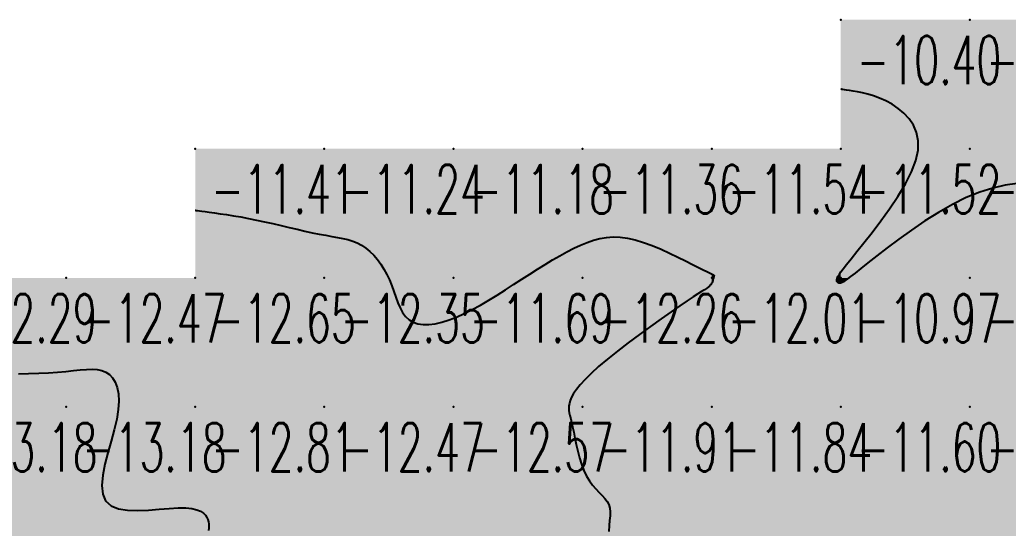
# Model space of a CAD drawing. Header units: millimetres. Extents: x 88261 to 90953, y 390274 to 392322.
# Drawn here: x 89586.7 to 89663.2, y 392107.7 to 392147.2 of the extents above; entities that cross this region are included whole.
import ezdxf
from ezdxf.enums import TextEntityAlignment as Align

# ---------------------------------------------------------------- set-up
doc = ezdxf.new("R2010")
doc.units = ezdxf.units.MM
doc.header["$LTSCALE"] = 25
for name, color, linetype in [('CN_03_00', 7, 'Continuous'), ('COTEAlt', 7, 'Continuous'), ('TN_COLORIAGE', 7, 'Continuous')]:
    doc.layers.add(name, color=color, linetype=linetype)
doc.styles.add('Simplex 1.0', font='Simplex.shx', dxfattribs={"width": 0.99, "height": 2.5})
doc.styles.get("Standard").update_dxf_attribs({"font": 'times.ttf'})

# ---------------------------------------------------------------- blocks, each defined once
blk = doc.blocks.new('COTE')
at = {"color": 0}
blk.add_point((0, 0), dxfattribs=at)
at = {"layer": 'COTEAlt'}
blk.add_attdef('ALT', text='', height=3.75, dxfattribs=at).set_placement((1.25, -1.25), align=Align.TOP_LEFT)

msp = doc.modelspace()

# ---------------------------------------------------------------- linework, layer by layer
at = {"layer": 'CN_03_00', "flags": 128}
for points, elevation in [([(89663.916, 392134.557), (89662.992, 392134.421), (89662.02, 392134.199), (89661.007, 392133.881), (89659.961, 392133.46), (89658.89, 392132.931), (89657.812, 392132.318), (89656.749, 392131.647), (89655.719, 392130.946), (89654.744, 392130.242), (89653.843, 392129.565), (89653.038, 392128.94), (89652.348, 392128.396), (89651.789, 392127.955), (89651.349, 392127.609), (89651.011, 392127.347), (89650.761, 392127.156), (89650.581, 392127.024), (89650.455, 392126.939), (89650.366, 392126.889), (89650.299, 392126.86), (89650.239, 392126.843), (89650.184, 392126.835), (89650.133, 392126.834), (89650.089, 392126.841), (89650.05, 392126.855), (89650.016, 392126.874), (89649.988, 392126.898), (89649.967, 392126.926), (89649.952, 392126.958), (89649.943, 392126.993), (89649.94, 392127.032), (89649.942, 392127.073), (89649.949, 392127.119), (89649.96, 392127.167), (89649.976, 392127.219), (89649.996, 392127.274), (89650.022, 392127.335), (89650.066, 392127.416), (89650.142, 392127.534), (89650.263, 392127.707), (89650.444, 392127.95), (89650.699, 392128.282), (89651.043, 392128.718), (89651.488, 392129.277), (89652.041, 392129.967), (89652.674, 392130.767), (89653.349, 392131.651), (89654.029, 392132.59), (89654.678, 392133.555), (89655.26, 392134.52), (89655.736, 392135.456), (89656.07, 392136.335), (89656.236, 392137.135), (89656.244, 392137.854), (89656.117, 392138.496), (89655.877, 392139.064), (89655.545, 392139.564), (89655.143, 392139.999), (89654.693, 392140.372), (89654.216, 392140.688), (89653.732, 392140.951), (89653.251, 392141.166), (89652.783, 392141.338), (89652.335, 392141.473), (89651.917, 392141.577), (89651.535, 392141.656), (89651.2, 392141.713), (89650.919, 392141.756), (89650.698, 392141.789), (89650.531, 392141.814), (89650.412, 392141.832), (89650.333, 392141.844), (89650.284, 392141.851), (89650.259, 392141.854), (89650.25, 392141.856), (89650.249, 392141.856)], -11), ([(89600.249, 392132.478), (89600.25, 392132.478), (89600.261, 392132.477), (89600.289, 392132.473), (89600.345, 392132.466), (89600.437, 392132.453), (89600.574, 392132.435), (89600.765, 392132.41), (89601.019, 392132.376), (89601.343, 392132.332), (89601.732, 392132.279), (89602.177, 392132.215), (89602.672, 392132.14), (89603.209, 392132.054), (89603.781, 392131.957), (89604.38, 392131.847), (89604.997, 392131.724), (89605.627, 392131.59), (89606.263, 392131.447), (89606.898, 392131.299), (89607.527, 392131.15), (89608.143, 392131.005), (89608.74, 392130.867), (89609.312, 392130.741), (89609.854, 392130.631), (89610.36, 392130.538), (89610.832, 392130.458), (89611.274, 392130.381), (89611.689, 392130.301), (89612.079, 392130.207), (89612.449, 392130.094), (89612.801, 392129.953), (89613.139, 392129.775), (89613.465, 392129.554), (89613.778, 392129.293), (89614.077, 392128.995), (89614.359, 392128.664), (89614.623, 392128.303), (89614.868, 392127.915), (89615.091, 392127.505), (89615.291, 392127.076), (89615.467, 392126.633), (89615.629, 392126.184), (89615.784, 392125.742), (89615.943, 392125.316), (89616.116, 392124.917), (89616.311, 392124.555), (89616.538, 392124.242), (89616.807, 392123.986), (89617.125, 392123.798), (89617.491, 392123.676), (89617.902, 392123.618), (89618.353, 392123.622), (89618.84, 392123.684), (89619.362, 392123.803), (89619.913, 392123.977), (89620.49, 392124.201), (89621.09, 392124.474), (89621.707, 392124.788), (89622.339, 392125.136), (89622.979, 392125.511), (89623.624, 392125.905), (89624.268, 392126.311), (89624.909, 392126.722), (89625.54, 392127.13), (89626.158, 392127.528), (89626.762, 392127.914), (89627.353, 392128.283), (89627.929, 392128.632), (89628.492, 392128.96), (89629.04, 392129.263), (89629.574, 392129.537), (89630.093, 392129.78), (89630.599, 392129.99), (89631.098, 392130.161), (89631.596, 392130.291), (89632.102, 392130.376), (89632.621, 392130.411), (89633.162, 392130.394), (89633.731, 392130.319), (89634.336, 392130.185), (89634.979, 392129.989), (89635.648, 392129.744), (89636.325, 392129.464), (89636.993, 392129.164), (89637.635, 392128.857), (89638.232, 392128.56), (89638.769, 392128.286), (89639.227, 392128.05), (89639.594, 392127.863), (89639.876, 392127.722), (89640.085, 392127.619), (89640.232, 392127.548), (89640.329, 392127.502), (89640.385, 392127.473), (89640.414, 392127.454), (89640.426, 392127.439), (89640.43, 392127.422), (89640.43, 392127.4), (89640.425, 392127.375), (89640.417, 392127.344), (89640.406, 392127.309), (89640.393, 392127.267), (89640.379, 392127.22), (89640.364, 392127.166), (89640.349, 392127.105), (89640.332, 392127.039), (89640.31, 392126.968), (89640.283, 392126.894), (89640.247, 392126.818), (89640.201, 392126.741), (89640.142, 392126.664), (89640.069, 392126.588), (89639.976, 392126.513), (89639.854, 392126.428), (89639.69, 392126.323), (89639.471, 392126.185), (89639.183, 392126.004), (89638.815, 392125.766), (89638.354, 392125.461), (89637.786, 392125.077), (89637.106, 392124.608), (89636.337, 392124.066), (89635.508, 392123.472), (89634.649, 392122.843), (89633.788, 392122.199), (89632.956, 392121.558), (89632.182, 392120.94), (89631.495, 392120.363), (89630.918, 392119.842), (89630.447, 392119.376), (89630.071, 392118.962), (89629.778, 392118.596), (89629.558, 392118.272), (89629.4, 392117.987), (89629.293, 392117.737), (89629.226, 392117.517), (89629.189, 392117.321), (89629.177, 392117.14), (89629.188, 392116.961), (89629.219, 392116.774), (89629.267, 392116.565), (89629.328, 392116.323), (89629.401, 392116.037), (89629.481, 392115.695), (89629.567, 392115.289), (89629.661, 392114.831), (89629.765, 392114.338), (89629.883, 392113.824), (89630.018, 392113.305), (89630.173, 392112.799), (89630.35, 392112.32), (89630.553, 392111.884), (89630.782, 392111.504), (89631.029, 392111.173), (89631.282, 392110.882), (89631.532, 392110.62), (89631.768, 392110.378), (89631.978, 392110.146), (89632.152, 392109.913), (89632.279, 392109.671), (89632.353, 392109.409), (89632.381, 392109.122), (89632.375, 392108.802), (89632.348, 392108.445), (89632.311, 392108.044), (89632.277, 392107.593)], -12), ([(89586.561, 392119.812), (89587.35, 392119.832), (89588.128, 392119.856), (89588.878, 392119.89), (89589.583, 392119.935), (89590.229, 392119.992), (89590.817, 392120.053), (89591.35, 392120.109), (89591.832, 392120.148), (89592.266, 392120.161), (89592.658, 392120.138), (89593.01, 392120.068), (89593.327, 392119.941), (89593.611, 392119.748), (89593.856, 392119.485), (89594.057, 392119.15), (89594.207, 392118.74), (89594.3, 392118.251), (89594.329, 392117.682), (89594.288, 392117.03), (89594.171, 392116.291), (89593.978, 392115.469), (89593.737, 392114.591), (89593.486, 392113.689), (89593.259, 392112.796), (89593.092, 392111.943), (89593.022, 392111.164), (89593.083, 392110.492), (89593.312, 392109.958), (89593.731, 392109.585), (89594.314, 392109.355), (89595.018, 392109.24), (89595.802, 392109.212), (89596.627, 392109.244), (89597.451, 392109.307), (89598.234, 392109.373), (89598.934, 392109.415), (89599.52, 392109.411), (89599.995, 392109.36), (89600.372, 392109.272), (89600.663, 392109.152), (89600.881, 392109.009), (89601.04, 392108.849), (89601.15, 392108.679), (89601.225, 392108.507), (89601.276, 392108.338), (89601.305, 392108.172), (89601.315, 392108.008), (89601.306, 392107.843), (89601.279, 392107.675)], -13)]:
    msp.add_lwpolyline(points, dxfattribs=dict(at, elevation=elevation))
at = {"layer": 'TN_COLORIAGE', "color": 191}
for points in [[(89650.249, 392141.856, -10.232), (89654.268, 392141.258, -10.232), (89650.249, 392147.239, -10.232), (89660.249, 392147.239, -10.232)], [(89657.976, 392137.239, -10.232), (89654.268, 392141.258, -10.232), (89660.249, 392137.239, -10.232), (89660.249, 392147.239, -10.232)], [(89660.249, 392147.239, -10.243), (89660.249, 392137.239, -10.243), (89670.249, 392147.239, -10.243)], [(89670.249, 392137.239, -10.848), (89670.249, 392147.239, -10.848), (89660.249, 392137.239, -10.848)], [(89650.898, 392127.239, -10.848), (89660.249, 392134.664, -10.848), (89650.249, 392127.239, -10.848), (89660.249, 392137.239, -10.848)], [(89650.249, 392127.796, -10.848), (89657.976, 392137.239, -10.848), (89650.249, 392127.239, -10.848), (89660.249, 392137.239, -10.848)], [(89667.873, 392134.864, -10.848), (89660.249, 392134.664, -10.848), (89670.249, 392137.239, -10.848), (89660.249, 392137.239, -10.848)], [(89649.899, 392126.89, -10.97), (89649.957, 392127.239, -10.97), (89650.249, 392127.239, -10.97)], [(89650.249, 392126.758, -10.97), (89649.899, 392126.89, -10.97), (89650.249, 392127.239, -10.97)], [(89650.249, 392127.796, -10.97), (89649.957, 392127.239, -10.97), (89650.249, 392127.239, -10.97)], [(89650.898, 392127.239, -10.97), (89650.249, 392126.758, -10.97), (89650.249, 392127.239, -10.97)]]:
    msp.add_solid(points, dxfattribs=at)
at = {"layer": 'TN_COLORIAGE', "color": 201}
for points in [[(89654.268, 392141.258, -11.516), (89650.249, 392141.856, -11.516), (89650.249, 392137.239, -11.516)], [(89654.268, 392141.258, -11.516), (89657.976, 392137.239, -11.516), (89650.249, 392137.239, -11.516)], [(89600.249, 392132.478, -11.24), (89604.872, 392131.862, -11.24), (89600.249, 392137.239, -11.24), (89610.249, 392137.239, -11.24)], [(89610.249, 392130.419, -11.24), (89604.872, 392131.862, -11.24), (89610.249, 392137.239, -11.24)], [(89610.249, 392130.419, -11.176), (89613.257, 392130.247, -11.176), (89610.249, 392137.239, -11.176), (89620.249, 392137.239, -11.176)], [(89615.557, 392127.239, -11.176), (89613.257, 392130.247, -11.176), (89620.249, 392127.239, -11.176), (89620.249, 392137.239, -11.176)], [(89620.249, 392137.239, -11.358), (89620.249, 392127.239, -11.358), (89630.249, 392137.239, -11.358)], [(89625.685, 392127.239, -11.358), (89630.249, 392130.143, -11.358), (89620.249, 392127.239, -11.358), (89630.249, 392137.239, -11.358)], [(89633.879, 392130.87, -11.358), (89630.249, 392130.143, -11.358), (89640.249, 392137.239, -11.358), (89630.249, 392137.239, -11.358)], [(89640.249, 392127.488, -11.539), (89633.879, 392130.87, -11.539), (89640.249, 392137.239, -11.539)], [(89640.249, 392127.488, -11.516), (89640.486, 392127.477, -11.516), (89640.249, 392137.239, -11.516), (89650.249, 392137.239, -11.516)], [(89640.486, 392127.477, -11), (89640.362, 392127.239, -11), (89650.249, 392137.239, -11), (89649.957, 392127.239, -11)], [(89649.957, 392127.239, -11.516), (89650.249, 392127.796, -11.516), (89650.249, 392137.239, -11.516)], [(89657.976, 392137.239, -11.516), (89650.249, 392127.796, -11.516), (89650.249, 392137.239, -11.516)], [(89660.249, 392134.664, -11.437), (89667.873, 392134.864, -11.437), (89660.249, 392127.239, -11.437)], [(89660.249, 392127.239, -11), (89667.873, 392134.864, -11), (89670.249, 392127.239, -11), (89670.249, 392132.379, -11)], [(89660.249, 392134.664, -11.437), (89650.898, 392127.239, -11.437), (89660.249, 392127.239, -11.437)], [(89615.557, 392127.239, -11.687), (89616.259, 392123.25, -11.687), (89620.249, 392127.239, -11.687)], [(89616.259, 392123.25, -11.687), (89620.249, 392123.679, -11.687), (89620.249, 392127.239, -11.687)], [(89625.685, 392127.239, -11.687), (89620.249, 392123.679, -11.687), (89620.249, 392127.239, -11.687)], [(89640.249, 392126.561, -11), (89640.362, 392127.239, -11), (89640.249, 392117.239, -11), (89649.957, 392127.239, -11)], [(89649.957, 392127.239, -11.838), (89649.899, 392126.89, -11.838), (89640.249, 392117.239, -11.838)], [(89650.249, 392117.239, -11.437), (89660.249, 392117.239, -11.437), (89660.249, 392127.239, -11.437)], [(89650.249, 392117.239, -11), (89650.249, 392126.758, -11), (89660.249, 392127.239, -11), (89650.898, 392127.239, -11)], [(89660.249, 392127.239, -11.144), (89660.249, 392117.239, -11.144), (89670.249, 392127.239, -11.144)], [(89660.249, 392117.239, -11.144), (89670.249, 392117.239, -11.144), (89670.249, 392127.239, -11.144)], [(89639.055, 392126.045, -11.838), (89640.249, 392126.561, -11.838), (89630.249, 392117.239, -11.838), (89640.249, 392117.239, -11.838)], [(89640.249, 392117.239, -11), (89649.899, 392126.89, -11), (89650.249, 392117.239, -11), (89650.249, 392126.758, -11)], [(89639.055, 392126.045, -11.913), (89630.249, 392119.723, -11.913), (89630.249, 392117.239, -11.913)], [(89630.249, 392119.723, -11.913), (89628.919, 392117.239, -11.913), (89630.249, 392117.239, -11.913)], [(89628.919, 392117.239, -11.913), (89629.429, 392116.42, -11.913), (89630.249, 392117.239, -11.913)], [(89630.249, 392111.25, -11.913), (89629.429, 392116.42, -11.913), (89630.249, 392117.239, -11.913)], [(89630.249, 392111.25, -11.838), (89632.894, 392109.884, -11.838), (89630.249, 392117.239, -11.838), (89640.249, 392117.239, -11.838)], [(89632.894, 392109.884, -11.696), (89631.853, 392107.239, -11.696), (89640.249, 392117.239, -11.696), (89640.249, 392107.239, -11.696)], [(89640.249, 392107.239, -11.6), (89650.249, 392107.239, -11.6), (89650.249, 392117.239, -11.6)], [(89640.249, 392117.239, -11.6), (89640.249, 392107.239, -11.6), (89650.249, 392117.239, -11.6)], [(89650.249, 392107.239, -11.167), (89660.249, 392107.239, -11.167), (89660.249, 392117.239, -11.167)], [(89650.249, 392117.239, -11.167), (89650.249, 392107.239, -11.167), (89660.249, 392117.239, -11.167)], [(89660.249, 392117.239, -11.2), (89660.249, 392107.239, -11.2), (89670.249, 392117.239, -11.2)], [(89660.249, 392107.239, -11.2), (89670.249, 392107.239, -11.2), (89670.249, 392117.239, -11.2)]]:
    msp.add_solid(points, dxfattribs=at)
at = {"layer": 'TN_COLORIAGE', "color": 211}
for points in [[(89604.872, 392131.862, -12.653), (89600.249, 392132.478, -12.653), (89600.249, 392127.239, -12.653)], [(89600.249, 392127.239, -12), (89604.872, 392131.862, -12), (89610.249, 392127.239, -12), (89610.249, 392130.419, -12)], [(89613.257, 392130.247, -12.354), (89610.249, 392130.419, -12.354), (89610.249, 392127.239, -12.354)], [(89613.257, 392130.247, -12.354), (89615.557, 392127.239, -12.354), (89610.249, 392127.239, -12.354)], [(89630.249, 392130.143, -12.263), (89625.685, 392127.239, -12.263), (89630.249, 392127.239, -12.263)], [(89630.249, 392130.143, -12.263), (89633.879, 392130.87, -12.263), (89630.249, 392127.239, -12.263)], [(89630.249, 392127.239, -12), (89633.879, 392130.87, -12), (89640.249, 392127.239, -12), (89640.249, 392127.488, -12)], [(89582.838, 392119.829, -12.291), (89580.249, 392119.304, -12.291), (89590.249, 392127.239, -12.291), (89580.249, 392127.239, -12.291)], [(89590.249, 392119.781, -12.472), (89582.838, 392119.829, -12.472), (89590.249, 392127.239, -12.472)], [(89593.665, 392120.656, -12.472), (89590.249, 392119.781, -12.472), (89600.249, 392127.239, -12.472), (89590.249, 392127.239, -12.472)], [(89595.054, 392117.239, -12.653), (89593.665, 392120.656, -12.653), (89600.249, 392117.239, -12.653), (89600.249, 392127.239, -12.653)], [(89600.249, 392117.239, -12.354), (89610.249, 392117.239, -12.354), (89610.249, 392127.239, -12.354)], [(89600.249, 392127.239, -12.354), (89600.249, 392117.239, -12.354), (89610.249, 392127.239, -12.354)], [(89610.249, 392117.239, -12), (89616.259, 392123.25, -12), (89610.249, 392127.239, -12), (89615.557, 392127.239, -12)], [(89620.249, 392117.239, -12), (89620.249, 392123.679, -12), (89630.249, 392127.239, -12), (89625.685, 392127.239, -12)], [(89620.249, 392117.239, -12), (89628.919, 392117.239, -12), (89630.249, 392127.239, -12), (89630.249, 392119.723, -12)], [(89630.249, 392127.239, -12), (89630.249, 392119.723, -12), (89640.249, 392127.239, -12), (89639.055, 392126.045, -12)], [(89640.249, 392126.561, -12.012), (89639.055, 392126.045, -12.012), (89640.249, 392127.239, -12.012)], [(89640.486, 392127.477, -12.012), (89640.249, 392127.488, -12.012), (89640.249, 392127.239, -12.012)], [(89640.362, 392127.239, -12.012), (89640.486, 392127.477, -12.012), (89640.249, 392127.239, -12.012)], [(89640.362, 392127.239, -12.012), (89640.249, 392126.561, -12.012), (89640.249, 392127.239, -12.012)], [(89620.249, 392117.239, -12), (89620.249, 392123.679, -12), (89610.249, 392117.239, -12), (89616.259, 392123.25, -12)], [(89591.142, 392108.133, -12.806), (89600.249, 392109.976, -12.806), (89600.249, 392117.239, -12.806)], [(89591.142, 392108.133, -12.806), (89595.054, 392117.239, -12.806), (89600.249, 392117.239, -12.806)], [(89600.249, 392109.976, -12.472), (89601.466, 392108.457, -12.472), (89600.249, 392117.239, -12.472), (89610.249, 392117.239, -12.472)], [(89601.466, 392108.457, -12.332), (89601.237, 392107.239, -12.332), (89610.249, 392117.239, -12.332), (89610.249, 392107.239, -12.332)], [(89610.249, 392117.239, -12.566), (89610.249, 392107.239, -12.566), (89620.249, 392117.239, -12.566)], [(89610.249, 392107.239, -12.566), (89620.249, 392107.239, -12.566), (89620.249, 392117.239, -12.566)], [(89620.249, 392107.239, -12), (89629.429, 392116.42, -12), (89620.249, 392117.239, -12), (89628.919, 392117.239, -12)], [(89620.249, 392107.239, -12), (89629.429, 392116.42, -12), (89630.249, 392107.239, -12), (89630.249, 392111.25, -12)], [(89632.894, 392109.884, -12.058), (89630.249, 392111.25, -12.058), (89630.249, 392107.239, -12.058)], [(89631.853, 392107.239, -12.058), (89632.894, 392109.884, -12.058), (89630.249, 392107.239, -12.058)]]:
    msp.add_solid(points, dxfattribs=at)
at = {"layer": 'TN_COLORIAGE', "color": 221}
for points in [[(89593.665, 392120.656, -13.18), (89595.054, 392117.239, -13.18), (89590.249, 392117.239, -13.18)], [(89590.249, 392119.781, -13.18), (89593.665, 392120.656, -13.18), (89590.249, 392117.239, -13.18)], [(89580.249, 392117.239, -13), (89582.838, 392119.829, -13), (89590.249, 392117.239, -13), (89590.249, 392119.781, -13)], [(89580.249, 392117.239, -13.18), (89580.249, 392107.239, -13.18), (89590.249, 392117.239, -13.18)], [(89580.249, 392107.239, -13.18), (89590.249, 392107.239, -13.18), (89590.249, 392117.239, -13.18)], [(89590.249, 392117.239, -13), (89595.054, 392117.239, -13), (89590.249, 392107.239, -13), (89591.142, 392108.133, -13)], [(89600.249, 392107.239, -13), (89600.249, 392109.976, -13), (89590.249, 392107.239, -13), (89591.142, 392108.133, -13)], [(89601.466, 392108.457, -13.073), (89600.249, 392109.976, -13.073), (89600.249, 392107.239, -13.073)], [(89601.237, 392107.239, -13.073), (89601.466, 392108.457, -13.073), (89600.249, 392107.239, -13.073)]]:
    msp.add_solid(points, dxfattribs=at)

# ---------------------------------------------------------------- block references
at = {"layer": 'COTEAlt'}
ref = msp.add_blockref('COTE', (89650.249, 392147.239), dxfattribs=at)
ref.add_attrib('ALT', '-10.40', dxfattribs={"height": 3.75, "style": 'Simplex 1.0', "width": 0.6}).set_placement((89651.499, 392145.989), align=Align.TOP_LEFT)
ref = msp.add_blockref('COTE', (89660.249, 392147.239), dxfattribs=at)
ref.add_attrib('ALT', '-10.23', dxfattribs={"height": 3.75, "style": 'Simplex 1.0', "width": 0.6}).set_placement((89661.499, 392145.989), align=Align.TOP_LEFT)
ref = msp.add_blockref('COTE', (89600.249, 392137.239), dxfattribs=at)
ref.add_attrib('ALT', '-11.41', dxfattribs={"height": 3.75, "style": 'Simplex 1.0', "width": 0.6}).set_placement((89601.499, 392135.989), align=Align.TOP_LEFT)
ref = msp.add_blockref('COTE', (89610.249, 392137.239), dxfattribs=at)
ref.add_attrib('ALT', '-11.24', dxfattribs={"height": 3.75, "style": 'Simplex 1.0', "width": 0.6}).set_placement((89611.499, 392135.989), align=Align.TOP_LEFT)
ref = msp.add_blockref('COTE', (89620.249, 392137.239), dxfattribs=at)
ref.add_attrib('ALT', '-11.18', dxfattribs={"height": 3.75, "style": 'Simplex 1.0', "width": 0.6}).set_placement((89621.499, 392135.989), align=Align.TOP_LEFT)
ref = msp.add_blockref('COTE', (89630.249, 392137.239), dxfattribs=at)
ref.add_attrib('ALT', '-11.36', dxfattribs={"height": 3.75, "style": 'Simplex 1.0', "width": 0.6}).set_placement((89631.499, 392135.989), align=Align.TOP_LEFT)
ref = msp.add_blockref('COTE', (89640.249, 392137.239), dxfattribs=at)
ref.add_attrib('ALT', '-11.54', dxfattribs={"height": 3.75, "style": 'Simplex 1.0', "width": 0.6}).set_placement((89641.499, 392135.989), align=Align.TOP_LEFT)
ref = msp.add_blockref('COTE', (89650.249, 392137.239), dxfattribs=at)
ref.add_attrib('ALT', '-11.52', dxfattribs={"height": 3.75, "style": 'Simplex 1.0', "width": 0.6}).set_placement((89651.499, 392135.989), align=Align.TOP_LEFT)
ref = msp.add_blockref('COTE', (89660.249, 392137.239), dxfattribs=at)
ref.add_attrib('ALT', '-10.85', dxfattribs={"height": 3.75, "style": 'Simplex 1.0', "width": 0.6}).set_placement((89661.499, 392135.989), align=Align.TOP_LEFT)
ref = msp.add_blockref('COTE', (89580.249, 392127.239), dxfattribs=at)
ref.add_attrib('ALT', '-12.29', dxfattribs={"height": 3.75, "style": 'Simplex 1.0', "width": 0.6}).set_placement((89581.499, 392125.989), align=Align.TOP_LEFT)
ref = msp.add_blockref('COTE', (89590.249, 392127.239), dxfattribs=at)
ref.add_attrib('ALT', '-12.47', dxfattribs={"height": 3.75, "style": 'Simplex 1.0', "width": 0.6}).set_placement((89591.499, 392125.989), align=Align.TOP_LEFT)
ref = msp.add_blockref('COTE', (89600.249, 392127.239), dxfattribs=at)
ref.add_attrib('ALT', '-12.65', dxfattribs={"height": 3.75, "style": 'Simplex 1.0', "width": 0.6}).set_placement((89601.499, 392125.989), align=Align.TOP_LEFT)
ref = msp.add_blockref('COTE', (89610.249, 392127.239), dxfattribs=at)
ref.add_attrib('ALT', '-12.35', dxfattribs={"height": 3.75, "style": 'Simplex 1.0', "width": 0.6}).set_placement((89611.499, 392125.989), align=Align.TOP_LEFT)
ref = msp.add_blockref('COTE', (89620.249, 392127.239), dxfattribs=at)
ref.add_attrib('ALT', '-11.69', dxfattribs={"height": 3.75, "style": 'Simplex 1.0', "width": 0.6}).set_placement((89621.499, 392125.989), align=Align.TOP_LEFT)
ref = msp.add_blockref('COTE', (89630.249, 392127.239), dxfattribs=at)
ref.add_attrib('ALT', '-12.26', dxfattribs={"height": 3.75, "style": 'Simplex 1.0', "width": 0.6}).set_placement((89631.499, 392125.989), align=Align.TOP_LEFT)
ref = msp.add_blockref('COTE', (89640.249, 392127.239), dxfattribs=at)
ref.add_attrib('ALT', '-12.01', dxfattribs={"height": 3.75, "style": 'Simplex 1.0', "width": 0.6}).set_placement((89641.499, 392125.989), align=Align.TOP_LEFT)
ref = msp.add_blockref('COTE', (89650.249, 392127.239), dxfattribs=at)
ref.add_attrib('ALT', '-10.97', dxfattribs={"height": 3.75, "style": 'Simplex 1.0', "width": 0.6}).set_placement((89651.499, 392125.989), align=Align.TOP_LEFT)
ref = msp.add_blockref('COTE', (89660.249, 392127.239), dxfattribs=at)
ref.add_attrib('ALT', '-11.44', dxfattribs={"height": 3.75, "style": 'Simplex 1.0', "width": 0.6}).set_placement((89661.499, 392125.989), align=Align.TOP_LEFT)
ref = msp.add_blockref('COTE', (89580.249, 392117.239), dxfattribs=at)
ref.add_attrib('ALT', '-13.18', dxfattribs={"height": 3.75, "style": 'Simplex 1.0', "width": 0.6}).set_placement((89581.499, 392115.989), align=Align.TOP_LEFT)
ref = msp.add_blockref('COTE', (89590.249, 392117.239), dxfattribs=at)
ref.add_attrib('ALT', '-13.18', dxfattribs={"height": 3.75, "style": 'Simplex 1.0', "width": 0.6}).set_placement((89591.499, 392115.989), align=Align.TOP_LEFT)
ref = msp.add_blockref('COTE', (89600.249, 392117.239), dxfattribs=at)
ref.add_attrib('ALT', '-12.81', dxfattribs={"height": 3.75, "style": 'Simplex 1.0', "width": 0.6}).set_placement((89601.499, 392115.989), align=Align.TOP_LEFT)
ref = msp.add_blockref('COTE', (89610.249, 392117.239), dxfattribs=at)
ref.add_attrib('ALT', '-12.47', dxfattribs={"height": 3.75, "style": 'Simplex 1.0', "width": 0.6}).set_placement((89611.499, 392115.989), align=Align.TOP_LEFT)
ref = msp.add_blockref('COTE', (89620.249, 392117.239), dxfattribs=at)
ref.add_attrib('ALT', '-12.57', dxfattribs={"height": 3.75, "style": 'Simplex 1.0', "width": 0.6}).set_placement((89621.499, 392115.989), align=Align.TOP_LEFT)
ref = msp.add_blockref('COTE', (89630.249, 392117.239), dxfattribs=at)
ref.add_attrib('ALT', '-11.91', dxfattribs={"height": 3.75, "style": 'Simplex 1.0', "width": 0.6}).set_placement((89631.499, 392115.989), align=Align.TOP_LEFT)
ref = msp.add_blockref('COTE', (89640.249, 392117.239), dxfattribs=at)
ref.add_attrib('ALT', '-11.84', dxfattribs={"height": 3.75, "style": 'Simplex 1.0', "width": 0.6}).set_placement((89641.499, 392115.989), align=Align.TOP_LEFT)
ref = msp.add_blockref('COTE', (89650.249, 392117.239), dxfattribs=at)
ref.add_attrib('ALT', '-11.60', dxfattribs={"height": 3.75, "style": 'Simplex 1.0', "width": 0.6}).set_placement((89651.499, 392115.989), align=Align.TOP_LEFT)
ref = msp.add_blockref('COTE', (89660.249, 392117.239), dxfattribs=at)
ref.add_attrib('ALT', '-11.17', dxfattribs={"height": 3.75, "style": 'Simplex 1.0', "width": 0.6}).set_placement((89661.499, 392115.989), align=Align.TOP_LEFT)

doc.saveas('drawing.dxf')
